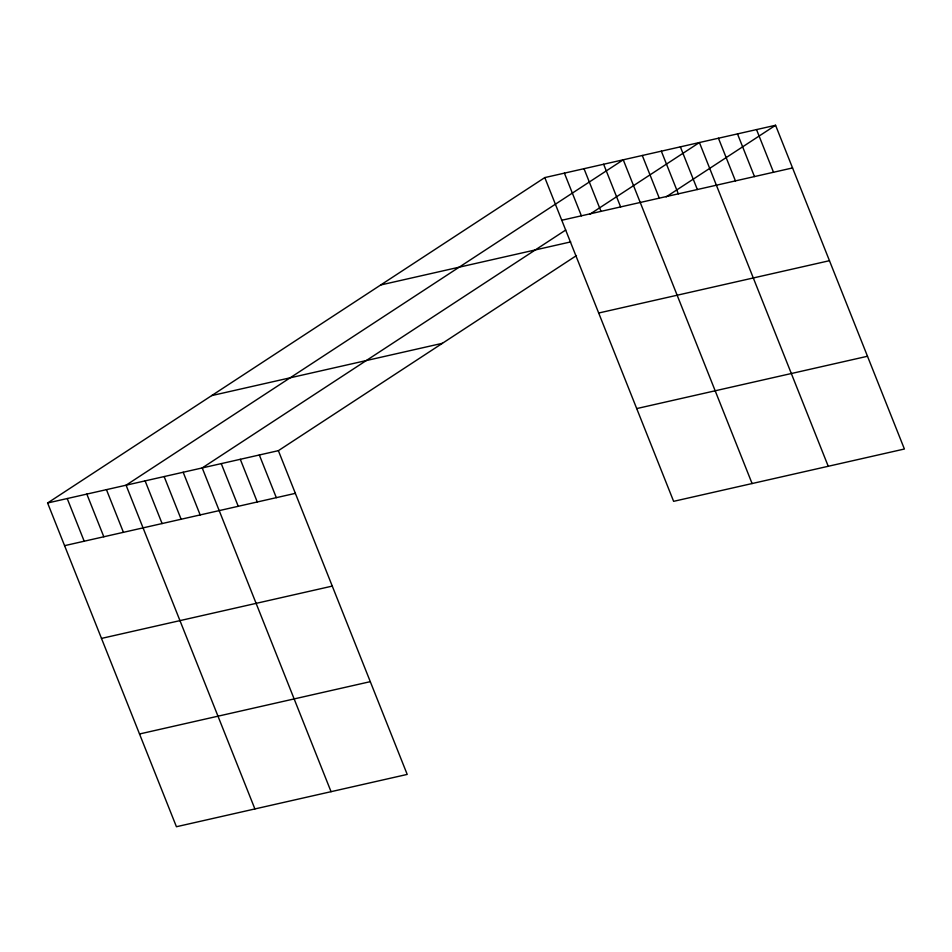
<?xml version="1.0" encoding="UTF-8"?>
<svg xmlns="http://www.w3.org/2000/svg" width="952" height="952" viewBox="0 0 952 952"><rect width="100%" height="100%" fill="white"/><g stroke="black" fill="none" stroke-linecap="round" stroke-linejoin="round"><path stroke-width="1.43" d="M576.484 255.564L278.377 450.665L407.206 774.416L176.429 826.729L47.6 502.989L544.794 177.584L775.571 125.271L904.4 449.011L673.623 501.335L544.794 177.584M565.726 230.027L202.217 467.932L331.058 791.683M590.026 214.117L699.411 142.538L828.24 466.278M666.186 196.862L775.571 125.271M561.775 220.257L792.552 167.945M380.717 284.969L570.7 241.903M211.677 395.604L442.454 343.291M598.677 313.018L829.466 260.693M47.6 502.989L278.377 450.665M636.709 408.575L867.486 356.262M64.581 545.663L295.358 493.35M101.495 638.411L332.272 586.099M139.528 733.98L370.304 681.656M756.531 129.591L773.512 172.264M737.491 133.899L754.472 176.572M718.451 138.219L735.432 180.892M680.371 146.846L697.352 189.519M661.331 151.166L678.312 193.839M642.291 155.485L659.272 198.159M752.092 483.545L623.251 159.793L126.069 485.199L254.898 808.938M603.639 164.244L620.621 206.917M584.016 168.694L600.998 211.368M564.405 173.145L581.386 215.818M259.337 454.985L276.318 497.658M240.297 459.304L257.278 501.978M221.257 463.624L238.238 506.297M183.177 472.252L200.17 514.925M164.149 476.571L181.13 519.245M145.109 480.879L162.09 523.552M106.445 489.649L123.427 532.323M86.834 494.088L103.816 536.773M67.211 498.539L84.192 541.212"/></g></svg>
